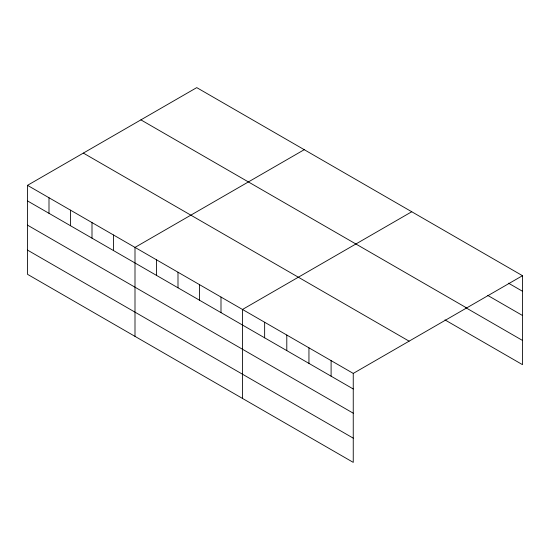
<?xml version="1.0" encoding="UTF-8"?>
<svg xmlns="http://www.w3.org/2000/svg" width="550" height="550" viewBox="0 0 550 550"><rect width="100%" height="100%" fill="white"/><g stroke="black" fill="none" stroke-linecap="round" stroke-linejoin="round"><path stroke-width="0.82" d="M27.5 185.336L353.251 373.409L353.251 462.378L27.5 274.306L27.5 185.336L196.749 87.622L522.5 275.694L522.5 364.664L444.971 319.901M304.246 149.683L134.998 247.404L134.998 336.373M411.744 211.75L242.495 309.464L242.495 398.434M353.251 373.409L522.5 275.694M508.468 283.168L522.5 291.266M487.795 295.453L522.5 315.487M140.896 119.866L466.647 307.938M465.644 307.615L522.5 340.443M83.352 153.093L409.104 341.158M27.5 200.915L353.251 388.981M27.5 225.136L353.251 413.201M27.5 250.092L353.251 438.158M331.1 360.621L331.1 376.193M308.949 347.827L308.949 363.406M286.798 335.039L286.798 350.618M264.646 322.252L264.646 337.831M220.997 297.048L220.997 312.627M199.499 284.639L199.499 300.218M177.994 272.222L177.994 287.801M156.496 259.813L156.496 275.392M113.499 234.988L113.499 250.566M92.001 222.578L92.001 238.15M70.496 210.162L70.496 225.741M48.998 197.752L48.998 213.324"/></g></svg>
